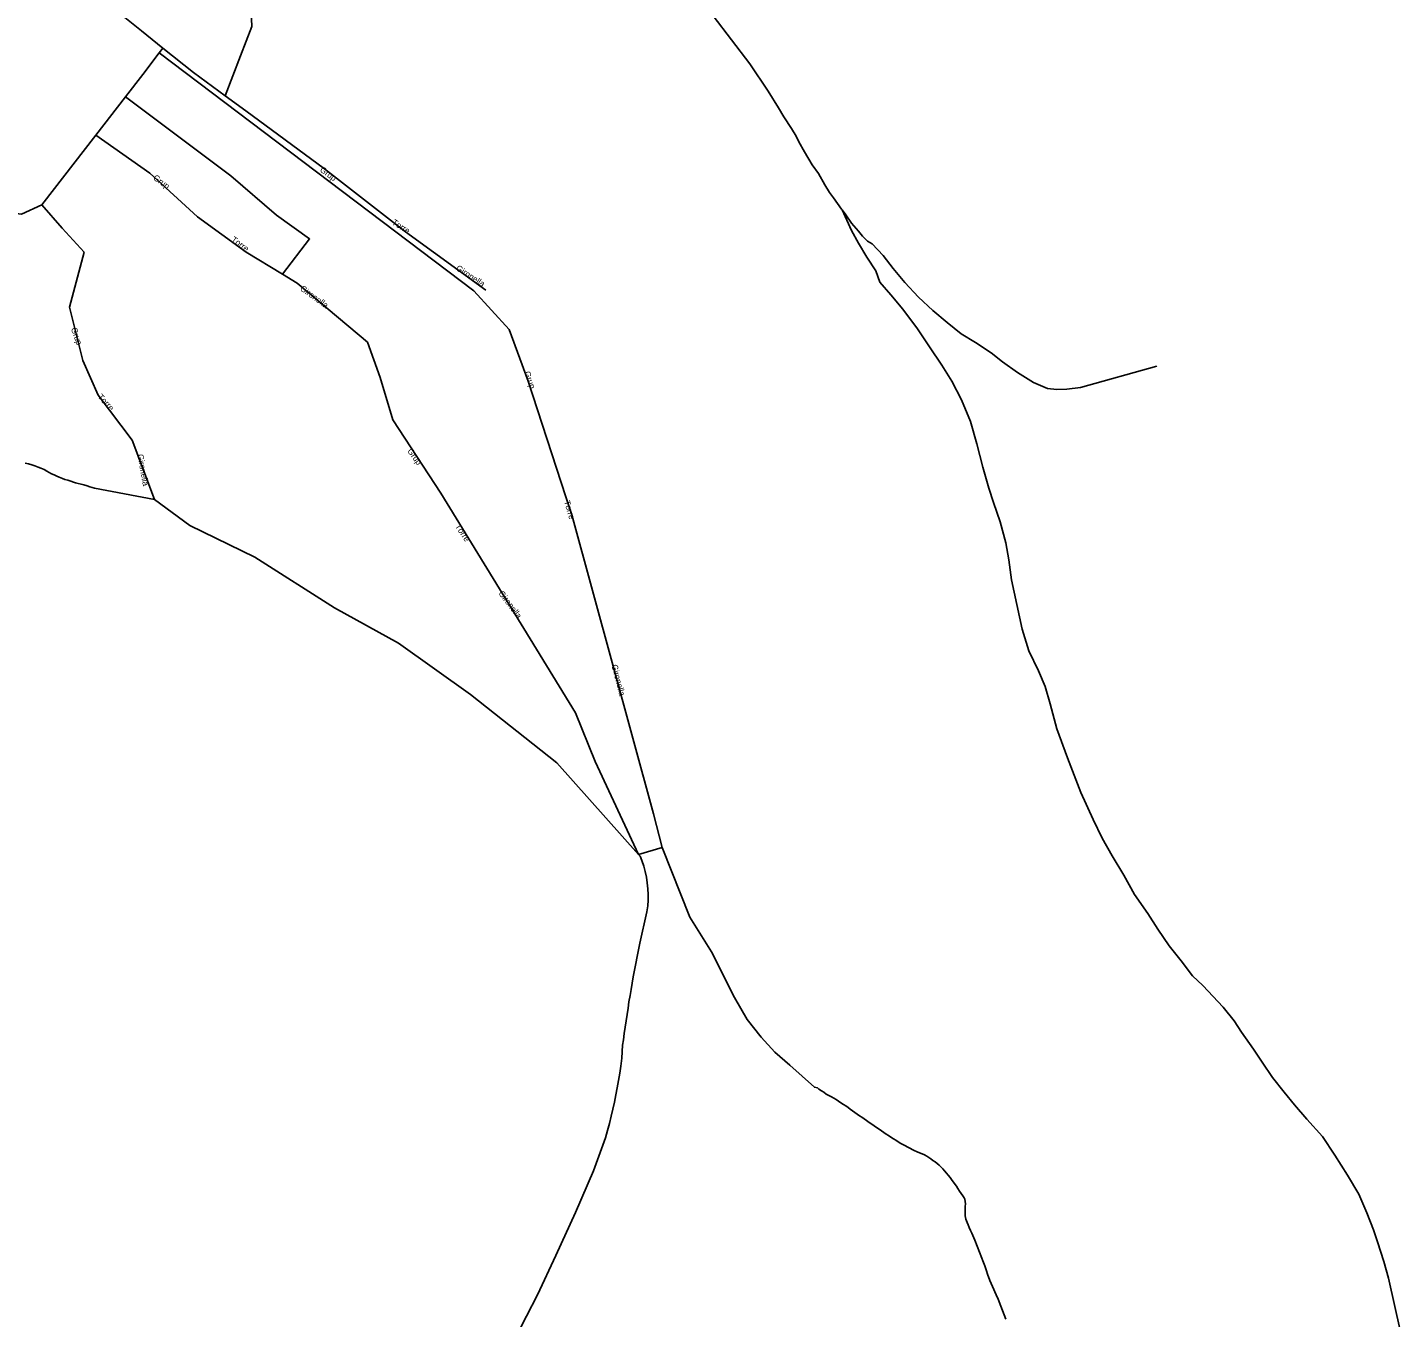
# Model space of a CAD drawing. Extents: x 481621 to 491687, y 4642591 to 4654416.
# Drawn here: x 486087.6 to 486345.3, y 4647862 to 4648104.2 of the extents above; entities that cross this region are included whole.
import ezdxf

# ---------------------------------------------------------------- set-up
doc = ezdxf.new("R2010")
doc.units = 0
doc.layers.add('EIXOS', color=7, linetype='Continuous')
doc.layers.add('TOP_05CR', color=7, linetype='Continuous')

msp = doc.modelspace()

# ---------------------------------------------------------------- linework, layer by layer
at = {"layer": 'EIXOS'}
for p, q in [((486112.3, 4648099.45), (486112.99, 4648100.36)), ((486100.39, 4648084), (486105.93, 4648091.17)), ((486090.27, 4648070.91), (486100.39, 4648084))]:
    msp.add_line(p, q, dxfattribs=at)
for points in [[(486124.66, 4648091.41), (486127.56, 4648098.88), (486129.69, 4648104.37), (486129.56, 4648107.29), (486119.5, 4648114.96), (486117.92, 4648119.19), (486106.8, 4648143.14), (486104.82, 4648147.24), (486098.34, 4648151.87), (486091.99, 4648156.63), (486075.98, 4648165.23), (486057.81, 4648170.85), (486055.11, 4648171.69), (486051.59, 4648172.64), (486042.99, 4648174.94)], [(486088.31, 4648120.15), (486108.96, 4648103.59), (486112.99, 4648100.36), (486118.71, 4648095.78), (486124.66, 4648091.41), (486128.56, 4648088.54), (486143.32, 4648077.65), (486158.53, 4648065.88), (486173.61, 4648054.9)], [(486216.29, 4648106.41), (486223.14, 4648097.42), (486226.6, 4648092.25), (486228.54, 4648089.12), (486229.53, 4648087.43), (486230.98, 4648085.27), (486231.84, 4648083.84), (486232.35, 4648082.77), (486233.41, 4648080.9), (486234.84, 4648078.46), (486236.04, 4648076.78), (486237.24, 4648074.66), (486238.12, 4648073.25), (486238.89, 4648072.21), (486240.4, 4648070.1), (486240.49, 4648069.99)], [(486105.93, 4648091.17), (486109.19, 4648095.38), (486112.3, 4648099.45)], [(486202.26, 4647948.96), (486206.68, 4647950.25), (486205.1, 4647956.6), (486189.75, 4648012.7), (486188.63, 4648016.12), (486181.55, 4648037.83), (486177.98, 4648047.49), (486171.36, 4648054.79), (486112.3, 4648099.45)], [(486135.43, 4648057.88), (486140.52, 4648064.52), (486134.31, 4648068.95), (486125.72, 4648076.37), (486105.93, 4648091.17)], [(486100.39, 4648084), (486110.51, 4648076.86), (486119.5, 4648068.66), (486128.63, 4648062.04), (486135.43, 4648057.88)], [(486073.73, 4648073.29), (486078.76, 4648070.11), (486086.43, 4648069.19), (486090.27, 4648070.91)], [(486090.27, 4648070.91), (486094.1, 4648066.54), (486098.2, 4648062.04), (486095.43, 4648051.72), (486097.94, 4648041.67), (486100.85, 4648035.19), (486107.2, 4648026.72), (486111.43, 4648015.61), (486118.05, 4648010.71), (486130.22, 4648004.76), (486145.17, 4647995.23), (486157.21, 4647988.62), (486170.7, 4647978.96), (486186.93, 4647966.16), (486202.26, 4647948.96)], [(486345.32, 4647859.35), (486343.04, 4647869.41), (486342.21, 4647872.54), (486341.02, 4647876.24), (486340.27, 4647878.46), (486339.02, 4647881.65), (486337.48, 4647885.17), (486335.36, 4647888.77), (486332.97, 4647892.48), (486330.69, 4647895.99), (486327.75, 4647899.25), (486325.42, 4647901.93), (486323.48, 4647904.33), (486321.29, 4647907.1), (486319.35, 4647909.93), (486317.71, 4647912.37), (486315.44, 4647915.58), (486314.09, 4647917.73), (486312.05, 4647920.26), (486308.18, 4647924.35), (486306.24, 4647926.16), (486304.11, 4647928.97), (486301.91, 4647931.77), (486299.74, 4647934.93), (486297.88, 4647937.89), (486295.4, 4647941.41), (486293.38, 4647945.07), (486291.19, 4647948.69), (486289.29, 4647952.01), (486287.59, 4647955.54), (486285.28, 4647960.59), (486282.8, 4647967.11), (486280.78, 4647972.53), (486279.56, 4647977.25), (486278.61, 4647980.47), (486277.36, 4647983.41), (486275.54, 4647987.19), (486274.3, 4647991.27), (486273.28, 4647995.88), (486272.26, 4648000.5), (486271.79, 4648004.25), (486271.21, 4648007.45), (486270.17, 4648011.39), (486268.92, 4648015.01), (486268.01, 4648017.74), (486266.93, 4648021.66), (486265.78, 4648026.07), (486264.58, 4648030.23), (486262.91, 4648034.32), (486261.1, 4648037.82), (486259.19, 4648040.83), (486256.91, 4648044.25), (486255.79, 4648045.93), (486254.63, 4648047.65), (486251.86, 4648051.36), (486249.64, 4648054), (486247.6, 4648056.38), (486246.8, 4648058.5), (486245.12, 4648061.11), (486243.54, 4648063.71), (486242.23, 4648066.13), (486240.49, 4648069.99)], [(486240.49, 4648069.99), (486241.21, 4648069.02), (486242.28, 4648067.5), (486243.56, 4648065.95), (486244.31, 4648065.05), (486245.26, 4648064.1), (486246.16, 4648063.6), (486248.19, 4648061.38), (486250.06, 4648058.96), (486252.29, 4648056.36), (486254.81, 4648053.56), (486257.51, 4648051.05), (486260.21, 4648048.81), (486262.81, 4648046.67), (486265.51, 4648045.09), (486268.49, 4648043.13), (486270.63, 4648041.46), (486273.43, 4648039.41), (486276.41, 4648037.55), (486279.02, 4648036.43), (486280.78, 4648036.24), (486282.65, 4648036.34), (486285.25, 4648036.62), (486299.59, 4648040.62)], [(486135.43, 4648057.88), (486138.16, 4648056.22), (486151.39, 4648045.11), (486153.77, 4648038.49), (486156.15, 4648030.56), (486165.14, 4648016.8), (486181.95, 4647989.41), (486190.41, 4647975.52), (486194.12, 4647966.39), (486202.26, 4647948.96)], [(486087.15, 4648022.42), (486087.75, 4648022.28), (486088.38, 4648022.09), (486088.96, 4648021.91), (486089.58, 4648021.65), (486090.08, 4648021.46), (486090.66, 4648021.2), (486091.2, 4648020.91), (486091.66, 4648020.65), (486092.06, 4648020.44), (486092.56, 4648020.23), (486093.05, 4648019.99), (486093.51, 4648019.79), (486094.11, 4648019.55), (486094.6, 4648019.37), (486095.13, 4648019.21), (486095.69, 4648019.02), (486096.21, 4648018.83), (486096.6, 4648018.71), (486097.08, 4648018.6), (486097.62, 4648018.47), (486098.14, 4648018.35), (486098.77, 4648018.18), (486099.28, 4648017.99), (486099.7, 4648017.85), (486100.11, 4648017.74), (486111.43, 4648015.61)], [(486179.2, 4647858.25), (486183.31, 4647866.26), (486186.72, 4647873.66), (486190.45, 4647881.75), (486193.84, 4647889.58), (486196.04, 4647895.77), (486196.44, 4647897.15), (486196.8, 4647898.47), (486197.14, 4647899.8), (486197.46, 4647901.14), (486197.76, 4647902.48), (486198.03, 4647903.83), (486198.29, 4647905.17), (486198.53, 4647906.53), (486198.75, 4647907.88), (486198.94, 4647909.23), (486199.14, 4647910.68), (486199.28, 4647913.12), (486199.42, 4647914.18), (486199.59, 4647915.35), (486199.77, 4647916.54), (486199.94, 4647917.73), (486200.11, 4647918.9), (486200.3, 4647920.09), (486200.48, 4647921.27), (486200.67, 4647922.45), (486200.86, 4647923.62), (486201.06, 4647924.8), (486201.25, 4647925.96), (486202.49, 4647932.32), (486203.86, 4647938.17), (486203.99, 4647939.31), (486204.06, 4647940.37), (486204.07, 4647941.45), (486204.02, 4647942.53), (486203.92, 4647943.61), (486203.74, 4647944.68), (486203.52, 4647945.73), (486203.25, 4647946.77), (486202.91, 4647947.8), (486202.59, 4647948.62), (486202.26, 4647948.96)], [(486271.21, 4647861.73), (486270.89, 4647862.5), (486270.27, 4647864.16), (486269.78, 4647865.44), (486269.43, 4647866.26), (486268.73, 4647867.81), (486268.25, 4647868.95), (486267.81, 4647870.16), (486267.59, 4647870.78), (486267.26, 4647871.72), (486266.91, 4647872.67), (486266.73, 4647873.15), (486265.42, 4647876.57), (486264.82, 4647877.88), (486264.59, 4647878.38), (486264.35, 4647878.9), (486264.15, 4647879.39), (486263.94, 4647879.88), (486263.72, 4647880.48), (486263.61, 4647881.12), (486263.57, 4647881.73), (486263.57, 4647882.37), (486263.62, 4647882.89), (486263.63, 4647883.36), (486263.59, 4647883.81), (486263.53, 4647884.21), (486263.4, 4647884.5), (486263.15, 4647884.89), (486262.86, 4647885.33), (486262.55, 4647885.76), (486262.23, 4647886.24), (486261.94, 4647886.65), (486261.35, 4647887.47), (486261.05, 4647887.92), (486260.75, 4647888.33), (486260.42, 4647888.73), (486260.08, 4647889.12), (486259.73, 4647889.54), (486259.4, 4647889.91), (486259.06, 4647890.26), (486258.71, 4647890.59), (486258.35, 4647890.91), (486257.94, 4647891.23), (486257.54, 4647891.52), (486257.16, 4647891.81), (486256.78, 4647892.06), (486256.38, 4647892.3), (486255.94, 4647892.55), (486255.51, 4647892.75), (486255.04, 4647892.94), (486254.55, 4647893.15), (486254.02, 4647893.39), (486252.01, 4647894.41), (486251.51, 4647894.71), (486251.01, 4647895.02), (486250.56, 4647895.33), (486250.15, 4647895.58), (486249.63, 4647895.89), (486249.2, 4647896.19), (486248.76, 4647896.47), (486248.33, 4647896.76), (486247.87, 4647897.04), (486247.43, 4647897.35), (486246.95, 4647897.67), (486246.49, 4647897.99), (486246.05, 4647898.3), (486245.56, 4647898.63), (486245.09, 4647898.98), (486244.65, 4647899.3), (486244.22, 4647899.61), (486243.76, 4647899.91), (486242.9, 4647900.54), (486242.45, 4647900.82), (486242, 4647901.14), (486241.6, 4647901.44), (486241.16, 4647901.74), (486240.73, 4647902.03), (486240.25, 4647902.33), (486239.8, 4647902.64), (486239.37, 4647902.92), (486238.94, 4647903.17), (486238.48, 4647903.43), (486237.52, 4647903.98), (486237.03, 4647904.31), (486236.59, 4647904.59), (486236.13, 4647904.91), (486235.84, 4647905.11), (486235.3, 4647905.26), (486230.69, 4647909.42), (486227.89, 4647911.84), (486225.29, 4647914.63), (486222.68, 4647917.99), (486220.26, 4647922.08), (486215.97, 4647930.65), (486211.88, 4647937.17), (486206.68, 4647950.25)]]:
    msp.add_lwpolyline(points, dxfattribs=at)

# ---------------------------------------------------------------- texts
at = {"layer": 'TOP_05CR'}
for s, rotation, p in [('Grup', 323.783, (486142.34, 4648077.28)), ('Grup', 324.1901, (486111.03, 4648075.77)), ('Torre', 327.565, (486155.88, 4648067.35)), ('Torre', 324.1901, (486125.7, 4648064.17)), ('Gironella', 327.1076, (486167.89, 4648058.75)), ('Gironella', 324.1901, (486138.62, 4648054.98)), ('Grup', 289.9582, (486095.69, 4648047.66)), ('Grup', 289.7686, (486180.79, 4648039.44)), ('Torre', 312.8978, (486100.66, 4648034.77)), ('Gironella', 280.2529, (486108.18, 4648024.01)), ('Grup', 305.7103, (486158.81, 4648024.68)), ('Torre', 286.7491, (486188.26, 4648015.23)), ('Torre', 303.4567, (486167.78, 4648010.56)), ('Gironella', 307.0592, (486175.91, 4647997.96)), ('Gironella', 284.6185, (486197.19, 4647984.47))]:
    msp.add_text(s, height=1.13, rotation=rotation, dxfattribs=at).set_placement(p)

doc.saveas('drawing.dxf')
